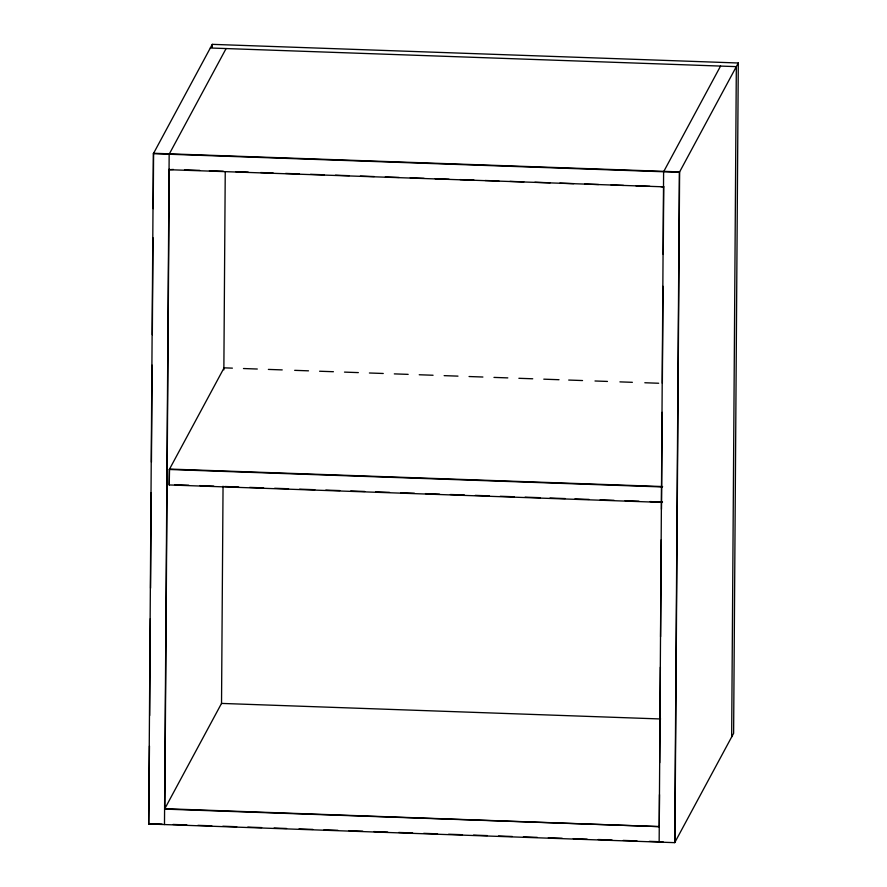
<?xml version="1.0" encoding="UTF-8"?>
<svg xmlns="http://www.w3.org/2000/svg" width="887" height="887" viewBox="0 0 887 887"><rect width="100%" height="100%" fill="white"/><g stroke="black" fill="none" stroke-linecap="round" stroke-linejoin="round"><path stroke-width="1.33" d="M148.706 824.001L153.384 153.673L212.281 44.35L738.294 62.999L733.616 733.327L674.719 842.65L148.706 824.001L149.459 746.045M149.67 715.576L150.346 618.627M150.568 588.159L151.233 492.595M151.444 462.127L152.12 365.178M152.331 334.709L153.007 237.76M153.207 208.667L153.595 153.274L679.608 171.912L674.929 842.24M164.483 824.566L169.162 154.238L226.107 48.552M164.805 808.922L169.273 169.062M662.29 502.419L169.217 484.945L169.328 469.478L224.089 367.839L232.394 368.138M212.27 47.122L212.281 44.35M221.528 703.646L223.047 486.209M223.857 369.868L225.243 171.812M659.263 826.451L659.484 794.597M659.706 762.742L660.371 667.179M660.582 636.711L661.258 539.762M661.469 509.293L662.145 412.344M662.356 383.262L663.032 286.313M663.254 254.458L663.72 186.592M674.719 842.65L679.398 172.322L738.294 62.999M731.653 736.964L736.332 66.636L210.319 47.998M169.217 484.945L169.55 469.068L662.611 486.553M720.554 66.081L663.609 171.768L659.152 841.685M153.384 153.673L679.398 172.322M173.431 169.45L169.051 169.705L663.72 186.824L660.948 186.725M184.507 169.838L199.741 170.382M209.432 170.725L223.291 171.213M235.754 171.657L248.216 172.1M260.678 172.544L273.152 172.987M285.614 173.42L299.462 173.919M310.539 174.307L324.398 174.794M335.474 175.194L349.323 175.681M360.399 176.081L374.259 176.568M385.335 176.956L399.183 177.455M410.26 177.843L424.119 178.331M435.195 178.73L449.044 179.218M460.12 179.606L473.98 180.105M485.056 180.493L498.904 180.981M509.992 181.38L523.84 181.868M534.916 182.256L550.151 182.8M559.852 183.143L573.701 183.631M584.777 184.03L598.625 184.518M611.088 184.962L623.561 185.405M636.023 185.849L649.872 186.337M243.47 368.526L257.308 369.025M268.373 369.413L282.221 369.901M294.672 370.345L308.51 370.833M319.586 371.232L333.423 371.72M344.5 372.108L358.337 372.607M369.402 372.995L383.251 373.482M394.316 373.882L408.164 374.369M419.229 374.757L433.067 375.245M444.143 375.644L457.98 376.132M469.057 376.531L482.894 377.019M493.97 377.407L507.807 377.895M518.873 378.294L532.721 378.782M543.786 379.17L559.01 379.714M568.7 380.057L582.537 380.545M595 380.989L607.451 381.432M619.913 381.876L632.364 382.319M644.816 382.752L658.664 383.251M169.328 469.478L662.401 486.952M174.972 484.734L188.831 485.233M199.885 485.621L213.756 486.109M224.799 486.508L238.692 486.996M249.713 487.384L263.616 487.883M274.626 488.271L288.552 488.759M299.629 489.158L314.863 489.702M325.828 490.09L339.799 490.578M350.742 490.966L364.723 491.465M375.656 491.853L389.493 492.34M400.569 492.74L414.406 493.227M425.472 493.615L439.52 494.114M450.385 494.502L464.444 495.001M475.299 495.378L489.38 495.877M500.213 496.265L514.305 496.764M525.126 497.152L540.349 497.685M550.04 498.028L565.263 498.572M574.942 498.915L589.101 499.414M600.177 499.813L614.026 500.301M625.113 500.689L638.962 501.188M650.038 501.576L662.511 502.02M660.582 718.969L221.528 703.413L164.594 809.099L659.041 826.617L164.805 808.689M148.916 823.602L162.066 824.067M173.009 824.455L186.858 824.943M197.945 825.342L211.793 825.83M222.87 826.218L236.718 826.717M247.806 827.105L261.654 827.593M274.116 828.037L286.579 828.48M299.052 828.924L312.9 829.412M323.977 829.811L337.825 830.299M348.913 830.687L362.761 831.186M373.837 831.574L387.686 832.061M398.773 832.461L412.621 832.948M423.698 833.337L437.546 833.835M448.634 834.223L462.482 834.711M473.558 835.111L487.406 835.598M498.494 835.986L512.342 836.485M523.419 836.873L537.267 837.361M548.354 837.76L562.203 838.248M573.279 838.647L587.127 839.135M598.215 839.523L612.063 840.011M623.14 840.41L636.988 840.898M649.461 841.342L663.099 841.83"/></g></svg>
